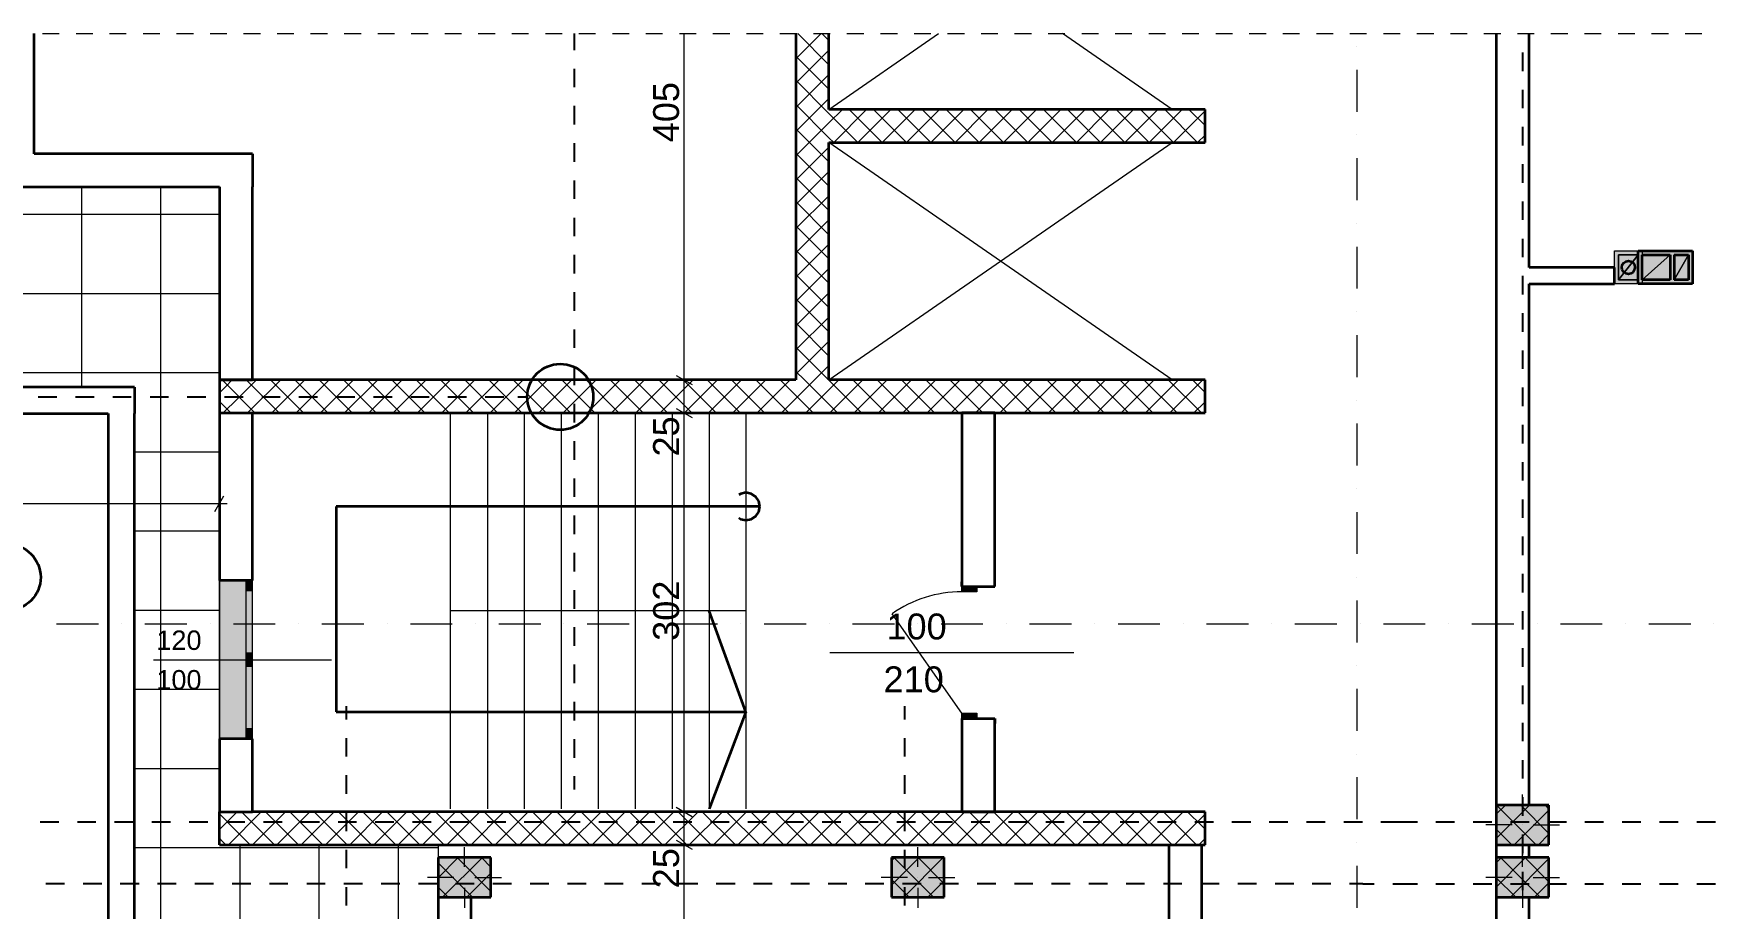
# Model space of a CAD drawing. Header units: centimetres. Extents: x -1830 to 3160, y -46 to 3310.
# Drawn here: x 17 to 1292, y 2646 to 3310 of the extents above; entities that cross this region are included whole.
import ezdxf

# ---------------------------------------------------------------- set-up
doc = ezdxf.new("R2010")
doc.units = ezdxf.units.CM
for name, color, linetype, true_color in [('PDF_0_Pen_No__1#1', 7, 'Continuous', 0xa80f02), ('PDF_A-COLS_Pen_No__97#1', 7, 'Continuous', 0x6a6a6a), ('PDF_Geometry', 7, 'Continuous', 0x6a6a6a), ('PDF_Marker - Section', 7, 'Continuous', 0x80c2ff), ('PDF_Structural - Shear', 7, 'Continuous', 0xdf0000)]:
    doc.layers.add(name, color=color, linetype=linetype, true_color=true_color)
for name, color, linetype in [('PDF_2D Drafting - General', 5, 'Continuous'), ('PDF_Dimensioning - General', 7, 'Continuous'), ('PDF_Structural - Bearing', 7, 'Continuous')]:
    doc.layers.add(name, color=color, linetype=linetype)
doc.styles.add('PDF Arial', font='')
doc.styles.get('PDF Arial').set_extended_font_data('Arial')

msp = doc.modelspace()

# ---------------------------------------------------------------- linework, layer by layer
at = {"layer": 'PDF_0_Pen_No__1#1', "lineweight": 35}
for points in [[(1233.3, 3119.9), (1233.3, 3144.9)], [(1233.3, 3144.9), (1274.4, 3144.9)], [(1236.3, 3122.9), (1236.3, 3141.9)], [(1236.3, 3141.9), (1257.4, 3141.9)], [(1257.4, 3141.9), (1257.4, 3122.9)], [(1260.4, 3141.9), (1260.4, 3122.9)], [(1260.4, 3141.9), (1271.4, 3141.9)], [(1271.4, 3141.9), (1271.4, 3122.9)], [(1274.4, 3144.9), (1274.4, 3119.9)], [(1274.4, 3119.9), (1233.3, 3119.9)], [(1257.4, 3122.9), (1236.3, 3122.9)], [(1271.4, 3122.9), (1260.4, 3122.9)]]:
    msp.add_lwpolyline(points, dxfattribs=at)
at = {"layer": 'PDF_2D Drafting - General', "lineweight": 35}
for points in [[(552.7, 2960.8), (551.3, 2959.9)], [(556.7, 2961.6), (552.7, 2960.8)], [(560.7, 2960.8), (556.7, 2961.6)], [(564.1, 2958.5), (560.7, 2960.8)], [(566.4, 2955.1), (564.1, 2958.5)], [(564.1, 2943.7), (566.4, 2947.1)], [(567.2, 2951.1), (566.4, 2955.1)], [(566.4, 2947.1), (567.2, 2951.1)], [(551.3, 2942.4), (552.7, 2941.4)], [(552.7, 2941.4), (556.7, 2940.6)], [(556.7, 2940.6), (560.7, 2941.4)], [(560.7, 2941.4), (564.1, 2943.7)]]:
    msp.add_lwpolyline(points, dxfattribs=at)
at = {"layer": 'PDF_2D Drafting - General', "color": 14, "lineweight": 35, "true_color": 0xa80f02}
msp.add_circle((1225.8, 3132.4), 5, dxfattribs=at)
at = {"layer": 'PDF_A-COLS_Pen_No__97#1', "lineweight": 18}
for points in [[(1215.3, 3119.9), (1215.3, 3144.9)], [(1215.3, 3144.9), (1236.3, 3144.9)], [(1233.3, 3141.9), (1218.3, 3141.9)], [(1218.3, 3141.9), (1218.3, 3122.9)], [(1218.3, 3122.9), (1218.3, 3141.9)], [(1218.3, 3141.9), (1233.3, 3141.9)], [(1218.3, 3122.9), (1233.3, 3141.9)], [(1233.3, 3141.9), (1218.3, 3122.9)], [(1218.3, 3122.9), (1218.3, 3141.9)], [(1218.3, 3141.9), (1233.3, 3141.9)], [(1233.3, 3144.9), (1233.3, 3119.9)], [(1274.4, 3144.9), (1233.3, 3144.9)], [(1233.3, 3122.9), (1233.3, 3141.9)], [(1233.3, 3141.9), (1233.3, 3122.9)], [(1233.3, 3141.9), (1233.3, 3122.9)], [(1236.3, 3144.9), (1236.3, 3119.9)], [(1236.3, 3141.9), (1257.4, 3141.9)], [(1236.3, 3122.9), (1236.3, 3141.9)], [(1236.3, 3122.9), (1257.4, 3141.9)], [(1236.3, 3122.9), (1257.4, 3141.9)], [(1236.3, 3141.9), (1236.3, 3122.9)], [(1257.4, 3141.9), (1236.3, 3141.9)], [(1257.4, 3141.9), (1257.4, 3122.9)], [(1257.4, 3141.9), (1257.4, 3122.9)], [(1260.4, 3122.9), (1260.4, 3141.9)], [(1260.4, 3141.9), (1271.4, 3141.9)], [(1271.4, 3141.9), (1260.4, 3122.9)], [(1260.4, 3122.9), (1271.4, 3141.9)], [(1260.4, 3141.9), (1260.4, 3122.9)], [(1271.4, 3141.9), (1260.4, 3141.9)], [(1271.4, 3141.9), (1271.4, 3122.9)], [(1271.4, 3122.9), (1271.4, 3141.9)], [(1274.4, 3119.9), (1274.4, 3144.9)], [(1236.3, 3119.9), (1215.3, 3119.9)], [(1218.3, 3122.9), (1233.3, 3122.9)], [(1233.3, 3122.9), (1218.3, 3122.9)], [(1233.3, 3122.9), (1218.3, 3122.9)], [(1233.3, 3119.9), (1274.4, 3119.9)], [(1257.4, 3122.9), (1236.3, 3122.9)], [(1257.4, 3122.9), (1236.3, 3122.9)], [(1271.4, 3122.9), (1260.4, 3122.9)], [(1260.4, 3122.9), (1271.4, 3122.9)]]:
    msp.add_lwpolyline(points, dxfattribs=at)
at = {"layer": 'PDF_A-COLS_Pen_No__97#1', "transparency": 33554559}
for points in [[(1236.3, 3144.9), (1236.3, 3119.9), (1215.3, 3144.9), (1215.3, 3119.9)], [(1233.3, 3141.9), (1218.3, 3141.9), (1233.3, 3122.9), (1218.3, 3122.9)], [(1274.4, 3144.9), (1274.4, 3119.9), (1233.3, 3144.9), (1233.3, 3119.9)], [(1257.4, 3141.9), (1236.3, 3141.9), (1257.4, 3122.9), (1236.3, 3122.9)], [(1257.4, 3141.9), (1257.4, 3122.9), (1236.3, 3122.9)], [(1260.4, 3141.9), (1260.4, 3122.9), (1271.4, 3141.9), (1271.4, 3122.9)], [(1260.4, 3122.9), (1271.4, 3141.9), (1271.4, 3122.9)]]:
    msp.add_solid(points, dxfattribs=at)
at = {"layer": 'PDF_A-COLS_Pen_No__97#1', "color": 7, "true_color": 0xffffff, "transparency": 33554559}
for points in [[(1233.3, 3141.9), (1233.3, 3122.9), (1218.3, 3141.9), (1218.3, 3122.9)], [(1233.3, 3141.9), (1218.3, 3122.9), (1218.3, 3141.9)], [(1257.4, 3141.9), (1236.3, 3122.9), (1236.3, 3141.9)], [(1271.4, 3141.9), (1260.4, 3122.9), (1260.4, 3141.9)]]:
    msp.add_solid(points, dxfattribs=at)
at = {"layer": 'PDF_A-COLS_Pen_No__97#1', "color": 5, "transparency": 33554559}
msp.add_solid([(1218.3, 3122.9), (1233.3, 3141.9), (1233.3, 3122.9)], dxfattribs=at)
at = {"layer": 'PDF_Dimensioning - General', "lineweight": 13}
for points in [[(509.8, 3047.1), (509.8, 3309.7)], [(503.8, 3050.5), (515.9, 3043.6)], [(518.9, 3047.1), (500.8, 3047.1)], [(509.8, 3022), (509.8, 3047.1)], [(503.8, 3025.5), (515.9, 3018.6)], [(518.9, 3022), (500.8, 3022)], [(509.8, 2719.6), (509.8, 3022)], [(153.9, 2947.3), (160.9, 2959.3)], [(157.4, 2944.3), (157.4, 2962.3)], [(-1118.2, 2953.3), (157.4, 2953.3)], [(157.4, 2953.3), (163.3, 2953.3)], [(518.9, 2719.6), (500.8, 2719.6)], [(503.8, 2723.1), (515.9, 2716.1)], [(509.8, 2694.6), (509.8, 2719.6)], [(518.9, 2694.6), (500.8, 2694.6)], [(503.8, 2698.1), (515.9, 2691.1)], [(509.8, 2257), (509.8, 2694.6)]]:
    msp.add_lwpolyline(points, dxfattribs=at)
at = {"layer": 'PDF_Geometry', "lineweight": 18}
for points in [[(23.3, 3309.7), (36, 3309.7)], [(23.3, 3309.7), (36, 3309.7)], [(48.7, 3309.7), (61.4, 3309.7)], [(48.7, 3309.7), (61.4, 3309.7)], [(74.1, 3309.7), (86.8, 3309.7)], [(74.1, 3309.7), (86.8, 3309.7)], [(99.5, 3309.7), (112.2, 3309.7)], [(99.5, 3309.7), (112.2, 3309.7)], [(124.9, 3309.7), (137.7, 3309.7)], [(124.9, 3309.7), (137.7, 3309.7)], [(150.4, 3309.7), (163.1, 3309.7)], [(150.4, 3309.7), (163.1, 3309.7)], [(175.8, 3309.7), (188.5, 3309.7)], [(175.8, 3309.7), (188.5, 3309.7)], [(201.2, 3309.7), (213.9, 3309.7)], [(201.2, 3309.7), (213.9, 3309.7)], [(226.6, 3309.7), (239.3, 3309.7)], [(226.6, 3309.7), (239.3, 3309.7)], [(252, 3309.7), (264.8, 3309.7)], [(252, 3309.7), (264.8, 3309.7)], [(277.5, 3309.7), (290.2, 3309.7)], [(277.5, 3309.7), (290.2, 3309.7)], [(302.9, 3309.7), (315.6, 3309.7)], [(302.9, 3309.7), (315.6, 3309.7)], [(328.3, 3309.7), (341, 3309.7)], [(328.3, 3309.7), (341, 3309.7)], [(353.7, 3309.7), (366.4, 3309.7)], [(353.7, 3309.7), (366.4, 3309.7)], [(379.1, 3309.7), (391.8, 3309.7)], [(379.1, 3309.7), (391.8, 3309.7)], [(404.6, 3309.7), (417.3, 3309.7)], [(404.6, 3309.7), (417.3, 3309.7)], [(430, 3309.7), (442.7, 3309.7)], [(430, 3309.7), (442.7, 3309.7)], [(455.4, 3309.7), (468.1, 3309.7)], [(455.4, 3309.7), (468.1, 3309.7)], [(480.8, 3309.7), (493.5, 3309.7)], [(480.8, 3309.7), (493.5, 3309.7)], [(506.2, 3309.7), (518.9, 3309.7)], [(506.2, 3309.7), (518.9, 3309.7)], [(531.6, 3309.7), (544.4, 3309.7)], [(531.6, 3309.7), (544.4, 3309.7)], [(557.1, 3309.7), (569.8, 3309.7)], [(557.1, 3309.7), (569.8, 3309.7)], [(582.5, 3309.7), (595.2, 3309.7)], [(582.5, 3309.7), (595.2, 3309.7)], [(607.9, 3309.7), (620.6, 3309.7)], [(607.9, 3309.7), (620.6, 3309.7)], [(633.3, 3309.7), (646, 3309.7)], [(633.3, 3309.7), (646, 3309.7)], [(658.7, 3309.7), (671.5, 3309.7)], [(658.7, 3309.7), (671.5, 3309.7)], [(684.2, 3309.7), (696.9, 3309.7)], [(684.2, 3309.7), (696.9, 3309.7)], [(709.6, 3309.7), (722.3, 3309.7)], [(709.6, 3309.7), (722.3, 3309.7)], [(735, 3309.7), (747.7, 3309.7)], [(735, 3309.7), (747.7, 3309.7)], [(760.4, 3309.7), (773.1, 3309.7)], [(760.4, 3309.7), (773.1, 3309.7)], [(785.8, 3309.7), (798.5, 3309.7)], [(785.8, 3309.7), (798.5, 3309.7)], [(811.3, 3309.7), (824, 3309.7)], [(811.3, 3309.7), (824, 3309.7)], [(836.7, 3309.7), (849.4, 3309.7)], [(836.7, 3309.7), (849.4, 3309.7)], [(862.1, 3309.7), (874.8, 3309.7)], [(862.1, 3309.7), (874.8, 3309.7)], [(887.5, 3309.7), (900.2, 3309.7)], [(887.5, 3309.7), (900.2, 3309.7)], [(912.9, 3309.7), (925.6, 3309.7)], [(912.9, 3309.7), (925.6, 3309.7)], [(938.3, 3309.7), (951.1, 3309.7)], [(938.3, 3309.7), (951.1, 3309.7)], [(963.8, 3309.7), (976.5, 3309.7)], [(963.8, 3309.7), (976.5, 3309.7)], [(989.2, 3309.7), (1001.9, 3309.7)], [(989.2, 3309.7), (1001.9, 3309.7)], [(1014.6, 3309.7), (1027.3, 3309.7)], [(1014.6, 3309.7), (1027.3, 3309.7)], [(1040, 3309.7), (1052.7, 3309.7)], [(1040, 3309.7), (1052.7, 3309.7)], [(1065.4, 3309.7), (1078.2, 3309.7)], [(1065.4, 3309.7), (1078.2, 3309.7)], [(1090.9, 3309.7), (1103.6, 3309.7)], [(1090.9, 3309.7), (1103.6, 3309.7)], [(1116.3, 3309.7), (1129, 3309.7)], [(1116.3, 3309.7), (1129, 3309.7)], [(1141.7, 3309.7), (1154.4, 3309.7)], [(1141.7, 3309.7), (1154.4, 3309.7)], [(1167.1, 3309.7), (1179.8, 3309.7)], [(1167.1, 3309.7), (1179.8, 3309.7)], [(1192.5, 3309.7), (1205.2, 3309.7)], [(1192.5, 3309.7), (1205.2, 3309.7)], [(1218, 3309.7), (1230.7, 3309.7)], [(1218, 3309.7), (1230.7, 3309.7)], [(1243.4, 3309.7), (1256.1, 3309.7)], [(1243.4, 3309.7), (1256.1, 3309.7)], [(1268.8, 3309.7), (1281.5, 3309.7)], [(1268.8, 3309.7), (1281.5, 3309.7)]]:
    msp.add_lwpolyline(points, dxfattribs=at)
at = {"layer": 'PDF_Geometry', "color": 7, "lineweight": 13}
for points in [[(619.6, 3252.2), (702.6, 3309.7)], [(879.8, 3252.2), (796.7, 3309.7)], [(879.8, 3047.1), (619.6, 3227.2)], [(619.6, 3047.1), (879.8, 3227.2)], [(-1118.2, 3193.5), (157.4, 3193.5)], [(-1118.2, 3193.5), (157.4, 3193.5)], [(157.4, 3193.5), (157.4, 3047.1)], [(157.4, 3193.5), (157.4, 2694.6)], [(-1288.3, 3041.7), (93, 3041.7)], [(93, 3041.7), (93, 231.3)], [(157.4, 3047.1), (157.4, 2694.6)], [(332.5, 3022), (332.5, 2721.8)], [(360.6, 3022), (360.6, 2721.8)], [(388.6, 3022), (388.6, 2721.8)], [(416.6, 3022), (416.6, 2721.8)], [(444.6, 3022), (444.6, 2721.8)], [(472.6, 3022), (472.6, 2721.8)], [(500.7, 3022), (500.7, 2721.8)], [(528.7, 3022), (528.7, 2721.8)], [(556.7, 3022), (556.7, 2721.8)], [(556.7, 2871.9), (332.5, 2871.9)], [(157.4, 2694.6), (323.2, 2694.6)], [(157.4, 2694.6), (323.2, 2694.6)], [(323.2, 2694.6), (323.2, 568.5)], [(323.2, 2694.6), (323.2, 568.5)]]:
    msp.add_lwpolyline(points, dxfattribs=at)
at = {"layer": 'PDF_Geometry', "color": 253, "lineweight": 13, "true_color": 0x999999}
for points in [[(53, 3041.7), (53, 3193.5)], [(113, 231.3), (113, 3193.5)], [(-1288.3, 3172.8), (157.4, 3172.8)], [(-1288.3, 3112.7), (157.4, 3112.7)], [(-1288.3, 3052.7), (157.4, 3052.7)], [(93, 2992.6), (157.4, 2992.6)], [(93, 2932.6), (157.4, 2932.6)], [(93, 2872.5), (157.4, 2872.5)], [(93, 2812.5), (157.4, 2812.5)], [(93, 2752.4), (157.4, 2752.4)], [(93, 2692.4), (323.2, 2692.4)], [(173.1, 231.3), (173.1, 2694.6)], [(233.1, 231.3), (233.1, 2694.6)], [(293.2, 231.3), (293.2, 2694.6)]]:
    msp.add_lwpolyline(points, dxfattribs=at)
at = {"layer": 'PDF_Geometry', "color": 5, "lineweight": 35}
for points in [[(567.2, 2951.1), (245.9, 2951.1)], [(245.9, 2951.1), (245.9, 2795.3)], [(556.7, 2795.3), (528.7, 2871.9)], [(245.9, 2795.3), (556.7, 2795.3)], [(556.7, 2795.3), (528.7, 2721.8)]]:
    msp.add_lwpolyline(points, dxfattribs=at)
at = {"layer": 'PDF_Marker - Section', "lineweight": 18}
for points in [[(1020, 3299.9), (1020, 3299.9)], [(1020, 3282.3), (1020, 3250.5)], [(1020, 3232.9), (1020, 3232.9)], [(1020, 3215.2), (1020, 3183.4)], [(1020, 3165.8), (1020, 3165.8)], [(1020, 3148.1), (1020, 3116.4)], [(1020, 3098.7), (1020, 3098.7)], [(1020, 3081), (1020, 3049.3)], [(1020, 3031.6), (1020, 3031.6)], [(1020, 3014), (1020, 2982.2)], [(1020, 2964.5), (1020, 2964.5)], [(1020, 2946.9), (1020, 2915.1)], [(1020, 2897.5), (1020, 2897.5)], [(1020, 2879.8), (1020, 2848)], [(33.9, 2862), (65.7, 2862)], [(83.3, 2862), (83.3, 2862)], [(101, 2862), (132.7, 2862)], [(150.4, 2862), (150.4, 2862)], [(168.1, 2862), (199.8, 2862)], [(217.5, 2862), (217.5, 2862)], [(235.1, 2862), (266.9, 2862)], [(284.6, 2862), (284.6, 2862)], [(302.2, 2862), (334, 2862)], [(351.6, 2862), (351.6, 2862)], [(369.3, 2862), (401.1, 2862)], [(418.7, 2862), (418.7, 2862)], [(436.4, 2862), (468.1, 2862)], [(485.8, 2862), (485.8, 2862)], [(503.4, 2862), (535.2, 2862)], [(552.9, 2862), (552.9, 2862)], [(570.5, 2862), (602.3, 2862)], [(619.9, 2862), (619.9, 2862)], [(637.6, 2862), (669.4, 2862)], [(687, 2862), (687, 2862)], [(704.7, 2862), (736.4, 2862)], [(754.1, 2862), (754.1, 2862)], [(771.7, 2862), (803.5, 2862)], [(821.2, 2862), (821.2, 2862)], [(838.8, 2862), (870.6, 2862)], [(888.3, 2862), (888.3, 2862)], [(905.9, 2862), (937.7, 2862)], [(955.3, 2862), (955.3, 2862)], [(973, 2862), (1004.8, 2862)], [(1022.4, 2862), (1022.4, 2862)], [(1040.1, 2862), (1071.8, 2862)], [(1089.5, 2862), (1089.5, 2862)], [(1107.1, 2862), (1138.9, 2862)], [(1156.6, 2862), (1156.6, 2862)], [(1174.2, 2862), (1206, 2862)], [(1223.6, 2862), (1223.6, 2862)], [(1241.3, 2862), (1273.1, 2862)], [(1290.7, 2862), (1290.7, 2862)], [(1020, 2830.4), (1020, 2830.4)], [(1020, 2812.7), (1020, 2781)], [(1020, 2763.3), (1020, 2763.3)], [(1020, 2745.7), (1020, 2713.9)], [(1020, 2696.2), (1020, 2696.2)], [(1020, 2678.6), (1020, 2646.8)]]:
    msp.add_lwpolyline(points, dxfattribs=at)
at = {"layer": 'PDF_Structural - Bearing', "lineweight": 35}
for points in [[(16.9, 3218.5), (16.9, 3309.7)], [(594.6, 3309.7), (594.6, 3047.1)], [(619.6, 3252.2), (619.6, 3309.7)], [(1125.6, 3309.7), (1125.6, 2724.6)], [(1150.6, 3132.4), (1150.6, 3309.7)], [(904.8, 3252.2), (619.6, 3252.2)], [(904.8, 3227.2), (904.8, 3252.2)], [(619.6, 3227.2), (904.8, 3227.2)], [(619.6, 3047.1), (619.6, 3227.2)], [(182.4, 3218.5), (16.9, 3218.5)], [(182.4, 3218.5), (182.4, 3193.5)], [(-206.2, 3193.5), (157.4, 3193.5)], [(157.4, 3193.5), (157.4, 3047.1)], [(182.4, 3047.1), (182.4, 3193.5)], [(1215.3, 3132.4), (1150.6, 3132.4)], [(1215.3, 3119.9), (1215.3, 3132.4)], [(1150.6, 2724.6), (1150.6, 3119.9)], [(1150.6, 3119.9), (1215.3, 3119.9)], [(93, 3041.7), (-1288.3, 3041.7)], [(93, 3041.7), (93, 3021.7)], [(594.6, 3047.1), (157.4, 3047.1)], [(157.4, 3047.1), (157.4, 3022)], [(157.4, 3047.1), (182.4, 3047.1)], [(904.8, 3047.1), (619.6, 3047.1)], [(904.8, 3022), (904.8, 3047.1)], [(-1288.3, 3021.7), (73, 3021.7)], [(73, 3021.7), (73, 211.3)], [(93, 231.3), (93, 3021.7)], [(157.4, 3022), (182.4, 3022)], [(157.4, 3022), (182.4, 3022)], [(157.4, 3022), (157.4, 2894.9)], [(182.4, 3022), (904.8, 3022)], [(182.4, 2894.9), (182.4, 3022)], [(720.3, 3022), (720.3, 2890.3)], [(745.3, 3022), (720.3, 3022)], [(745.3, 2890.3), (745.3, 3022)], [(177.4, 2894.9), (157.4, 2894.9)], [(177.4, 2894.9), (157.4, 2894.9)], [(182.4, 2894.9), (177.4, 2894.9)], [(182.4, 2894.9), (177.4, 2894.9)], [(182.4, 2894.9), (177.4, 2894.9)], [(720.3, 2890.3), (720.3, 2894)], [(720.3, 2890.3), (720.3, 2894)], [(720.3, 2890.3), (720.3, 2894)], [(720.3, 2890.3), (731.8, 2890.3)], [(720.3, 2890.3), (731.8, 2890.3)], [(720.3, 2890.3), (731.8, 2890.3)], [(731.8, 2890.3), (745.3, 2890.3)], [(731.8, 2890.3), (745.3, 2890.3)], [(731.8, 2890.3), (745.3, 2890.3)], [(745.3, 2890.3), (745.3, 2894)], [(745.3, 2890.3), (745.3, 2894)], [(745.3, 2890.3), (745.3, 2894)], [(720.3, 2790.3), (720.3, 2786.6)], [(720.3, 2790.3), (731.8, 2790.3)], [(720.3, 2790.3), (720.3, 2719.6)], [(720.3, 2790.3), (731.8, 2790.3)], [(720.3, 2790.3), (731.8, 2790.3)], [(720.3, 2790.3), (720.3, 2786.6)], [(720.3, 2790.3), (720.3, 2786.6)], [(731.8, 2790.3), (745.3, 2790.3)], [(731.8, 2790.3), (745.3, 2790.3)], [(731.8, 2790.3), (745.3, 2790.3)], [(745.3, 2790.3), (745.3, 2786.6)], [(745.3, 2719.6), (745.3, 2790.3)], [(745.3, 2790.3), (745.3, 2786.6)], [(745.3, 2790.3), (745.3, 2786.6)], [(177.4, 2774.9), (157.4, 2774.9)], [(157.4, 2774.9), (157.4, 2719.6)], [(177.4, 2774.9), (157.4, 2774.9)], [(182.4, 2774.9), (177.4, 2774.9)], [(182.4, 2774.9), (177.4, 2774.9)], [(182.4, 2774.9), (177.4, 2774.9)], [(182.4, 2719.6), (182.4, 2774.9)], [(157.4, 2719.6), (182.4, 2719.6)], [(157.4, 2719.6), (182.4, 2719.6)], [(157.4, 2694.6), (157.4, 2719.6)], [(877.4, 2719.6), (182.4, 2719.6)], [(720.3, 2719.6), (745.3, 2719.6)], [(902.4, 2719.6), (877.4, 2719.6)], [(902.4, 2719.6), (877.4, 2719.6)], [(902.4, 2719.6), (877.4, 2719.6)], [(904.8, 2719.6), (902.4, 2719.6)], [(904.8, 2694.6), (904.8, 2719.6)], [(1165.6, 2724.6), (1125.6, 2724.6)], [(1125.6, 2724.6), (1125.6, 2694.6)], [(1165.6, 2694.6), (1165.6, 2724.6)], [(157.4, 2694.6), (877.4, 2694.6)], [(877.4, 2694.6), (902.4, 2694.6)], [(877.4, 2694.6), (902.4, 2694.6)], [(877.4, 2694.6), (877.4, 2260)], [(902.4, 2694.6), (904.8, 2694.6)], [(902.4, 2260), (902.4, 2694.6)], [(1125.6, 2694.6), (1125.6, 2684.8)], [(1125.6, 2694.6), (1165.6, 2694.6)], [(1150.6, 2684.8), (1150.6, 2694.6)], [(363.2, 2684.8), (323.2, 2684.8)], [(323.2, 2684.8), (323.2, 2654.8)], [(363.2, 2654.8), (363.2, 2684.8)], [(707.1, 2684.8), (667.1, 2684.8)], [(667.1, 2684.8), (667.1, 2654.8)], [(707.1, 2654.8), (707.1, 2684.8)], [(1165.6, 2684.8), (1125.6, 2684.8)], [(1125.6, 2684.8), (1125.6, 2654.8)], [(1165.6, 2654.8), (1165.6, 2684.8)], [(323.2, 2654.8), (323.2, 2516.6)], [(323.2, 2654.8), (363.2, 2654.8)], [(348.2, 2516.6), (348.2, 2654.8)], [(667.1, 2654.8), (707.1, 2654.8)], [(1125.6, 2654.8), (1125.6, 2570.4)], [(1125.6, 2654.8), (1165.6, 2654.8)], [(1150.6, 2570.4), (1150.6, 2654.8)]]:
    msp.add_lwpolyline(points, dxfattribs=at)
at = {"layer": 'PDF_Structural - Bearing', "lineweight": 13}
for points in [[(594.6, 3290.6), (613.7, 3309.7)], [(594.6, 3309), (595.3, 3309.7)], [(619.6, 3286), (595.9, 3309.7)], [(619.6, 3304.4), (614.3, 3309.7)], [(594.6, 3272.2), (619.6, 3297.2)], [(619.6, 3267.6), (594.6, 3292.7)], [(594.6, 3253.8), (619.6, 3278.8)], [(619.6, 3249.2), (594.6, 3274.3)], [(594.6, 3235.4), (619.6, 3260.4)], [(619.6, 3230.8), (594.6, 3255.9)], [(619.6, 3242), (629.8, 3252.2)], [(623.2, 3227.2), (648.2, 3252.2)], [(660, 3227.2), (635, 3252.2)], [(641.6, 3227.2), (666.6, 3252.2)], [(678.4, 3227.2), (653.4, 3252.2)], [(660, 3227.2), (685, 3252.2)], [(696.8, 3227.2), (671.8, 3252.2)], [(678.4, 3227.2), (703.4, 3252.2)], [(715.2, 3227.2), (690.2, 3252.2)], [(696.8, 3227.2), (721.8, 3252.2)], [(733.6, 3227.2), (708.6, 3252.2)], [(715.2, 3227.2), (740.2, 3252.2)], [(752, 3227.2), (727, 3252.2)], [(733.6, 3227.2), (758.6, 3252.2)], [(770.4, 3227.2), (745.4, 3252.2)], [(752, 3227.2), (777, 3252.2)], [(788.8, 3227.2), (763.8, 3252.2)], [(770.4, 3227.2), (795.4, 3252.2)], [(807.2, 3227.2), (782.2, 3252.2)], [(788.8, 3227.2), (813.8, 3252.2)], [(825.6, 3227.2), (800.6, 3252.2)], [(807.2, 3227.2), (832.2, 3252.2)], [(844, 3227.2), (819, 3252.2)], [(825.6, 3227.2), (850.6, 3252.2)], [(862.4, 3227.2), (837.4, 3252.2)], [(844, 3227.2), (869, 3252.2)], [(880.8, 3227.2), (855.8, 3252.2)], [(862.4, 3227.2), (887.4, 3252.2)], [(899.2, 3227.2), (874.2, 3252.2)], [(904.8, 3240), (892.6, 3252.2)], [(594.6, 3217), (619.6, 3242)], [(641.6, 3227.2), (619.6, 3249.2)], [(880.8, 3227.2), (904.8, 3251.2)], [(619.6, 3212.4), (594.6, 3237.5)], [(623.2, 3227.2), (619.6, 3230.8)], [(899.2, 3227.2), (904.8, 3232.8)], [(594.6, 3198.6), (619.6, 3223.6)], [(619.6, 3194), (594.6, 3219.1)], [(594.6, 3180.2), (619.6, 3205.2)], [(619.6, 3175.6), (594.6, 3200.7)], [(594.6, 3161.8), (619.6, 3186.8)], [(619.6, 3157.2), (594.6, 3182.3)], [(594.6, 3143.4), (619.6, 3168.4)], [(619.6, 3138.8), (594.6, 3163.9)], [(594.6, 3125), (619.6, 3150)], [(619.6, 3120.4), (594.6, 3145.5)], [(594.6, 3106.6), (619.6, 3131.6)], [(619.6, 3102), (594.6, 3127.1)], [(594.6, 3088.2), (619.6, 3113.2)], [(619.6, 3083.6), (594.6, 3108.7)], [(594.6, 3069.8), (619.6, 3094.8)], [(619.6, 3065.2), (594.6, 3090.3)], [(594.6, 3051.4), (619.6, 3076.4)], [(619.4, 3047.1), (594.6, 3071.9)], [(601, 3047.1), (594.6, 3053.5)], [(608.6, 3047.1), (619.6, 3058)], [(157.4, 3037.4), (162.2, 3042.2)], [(184.4, 3022), (159.4, 3047.1)], [(162.2, 3042.2), (167.1, 3047.1)], [(171.4, 3033), (185.5, 3047.1)], [(202.8, 3022), (177.8, 3047.1)], [(180.6, 3023.8), (203.9, 3047.1)], [(221.2, 3022), (196.2, 3047.1)], [(197.2, 3022), (222.3, 3047.1)], [(239.6, 3022), (214.6, 3047.1)], [(215.6, 3022), (240.7, 3047.1)], [(258, 3022), (233, 3047.1)], [(234, 3022), (259.1, 3047.1)], [(276.4, 3022), (251.4, 3047.1)], [(252.4, 3022), (277.5, 3047.1)], [(294.8, 3022), (269.8, 3047.1)], [(270.8, 3022), (295.9, 3047.1)], [(313.2, 3022), (288.2, 3047.1)], [(289.2, 3022), (314.3, 3047.1)], [(331.6, 3022), (306.6, 3047.1)], [(307.6, 3022), (332.7, 3047.1)], [(350, 3022), (325, 3047.1)], [(326, 3022), (351.1, 3047.1)], [(368.4, 3022), (343.4, 3047.1)], [(344.4, 3022), (369.5, 3047.1)], [(386.8, 3022), (361.8, 3047.1)], [(362.8, 3022), (387.8, 3047.1)], [(405.2, 3022), (380.2, 3047.1)], [(381.2, 3022), (406.2, 3047.1)], [(423.6, 3022), (398.6, 3047.1)], [(399.6, 3022), (424.6, 3047.1)], [(442, 3022), (417, 3047.1)], [(418, 3022), (443, 3047.1)], [(460.4, 3022), (435.4, 3047.1)], [(436.4, 3022), (461.4, 3047.1)], [(478.8, 3022), (453.8, 3047.1)], [(454.8, 3022), (479.8, 3047.1)], [(497.2, 3022), (472.2, 3047.1)], [(473.2, 3022), (498.2, 3047.1)], [(515.6, 3022), (490.6, 3047.1)], [(491.6, 3022), (516.6, 3047.1)], [(534, 3022), (509, 3047.1)], [(510, 3022), (535, 3047.1)], [(552.4, 3022), (527.4, 3047.1)], [(528.4, 3022), (553.4, 3047.1)], [(570.8, 3022), (545.8, 3047.1)], [(546.8, 3022), (571.8, 3047.1)], [(589.2, 3022), (564.2, 3047.1)], [(565.2, 3022), (590.2, 3047.1)], [(607.6, 3022), (582.6, 3047.1)], [(583.6, 3022), (608.6, 3047.1)], [(626, 3022), (601, 3047.1)], [(602, 3022), (627, 3047.1)], [(644.4, 3022), (619.4, 3047.1)], [(620.4, 3022), (645.4, 3047.1)], [(662.8, 3022), (637.8, 3047.1)], [(638.8, 3022), (663.8, 3047.1)], [(681.2, 3022), (656.2, 3047.1)], [(657.2, 3022), (682.2, 3047.1)], [(699.6, 3022), (674.6, 3047.1)], [(675.6, 3022), (700.6, 3047.1)], [(718, 3022), (693, 3047.1)], [(694, 3022), (719, 3047.1)], [(736.4, 3022), (711.3, 3047.1)], [(712.4, 3022), (737.4, 3047.1)], [(754.8, 3022), (729.7, 3047.1)], [(730.8, 3022), (755.8, 3047.1)], [(773.2, 3022), (748.1, 3047.1)], [(749.2, 3022), (774.2, 3047.1)], [(791.6, 3022), (766.5, 3047.1)], [(767.6, 3022), (792.6, 3047.1)], [(810, 3022), (784.9, 3047.1)], [(786, 3022), (811, 3047.1)], [(828.4, 3022), (803.3, 3047.1)], [(804.4, 3022), (829.4, 3047.1)], [(846.8, 3022), (821.7, 3047.1)], [(822.8, 3022), (847.8, 3047.1)], [(865.2, 3022), (840.1, 3047.1)], [(841.2, 3022), (866.2, 3047.1)], [(883.6, 3022), (858.5, 3047.1)], [(859.6, 3022), (884.6, 3047.1)], [(902, 3022), (876.9, 3047.1)], [(878, 3022), (903, 3047.1)], [(904.8, 3037.6), (895.3, 3047.1)], [(166, 3022), (157.4, 3030.7)], [(160.4, 3022), (171.4, 3033)], [(178.8, 3022), (180.6, 3023.8)], [(896.4, 3022), (904.8, 3030.4)], [(107.4, 2834.9), (242.5, 2834.9)], [(620.2, 2840.3), (805.3, 2840.3)], [(157.4, 2706.2), (170.8, 2719.6)], [(169.1, 2706.2), (157.4, 2717.9)], [(164.2, 2694.6), (189.2, 2719.6)], [(178.2, 2715.4), (174.1, 2719.6)], [(182.6, 2694.6), (207.6, 2719.6)], [(217.5, 2694.6), (192.5, 2719.6)], [(201, 2694.6), (226, 2719.6)], [(235.9, 2694.6), (210.9, 2719.6)], [(219.4, 2694.6), (244.4, 2719.6)], [(254.3, 2694.6), (229.3, 2719.6)], [(237.8, 2694.6), (262.8, 2719.6)], [(272.7, 2694.6), (247.7, 2719.6)], [(256.2, 2694.6), (281.2, 2719.6)], [(291.1, 2694.6), (266.1, 2719.6)], [(274.6, 2694.6), (299.6, 2719.6)], [(309.5, 2694.6), (284.5, 2719.6)], [(293, 2694.6), (318, 2719.6)], [(327.9, 2694.6), (302.9, 2719.6)], [(311.4, 2694.6), (336.4, 2719.6)], [(346.3, 2694.6), (321.3, 2719.6)], [(329.8, 2694.6), (354.8, 2719.6)], [(364.7, 2694.6), (339.7, 2719.6)], [(348.2, 2694.6), (373.2, 2719.6)], [(383.1, 2694.6), (358.1, 2719.6)], [(366.5, 2694.6), (391.6, 2719.6)], [(401.5, 2694.6), (376.5, 2719.6)], [(384.9, 2694.6), (410, 2719.6)], [(419.9, 2694.6), (394.9, 2719.6)], [(403.3, 2694.6), (428.4, 2719.6)], [(438.3, 2694.6), (413.3, 2719.6)], [(421.7, 2694.6), (446.8, 2719.6)], [(456.7, 2694.6), (431.7, 2719.6)], [(440.1, 2694.6), (465.2, 2719.6)], [(475.1, 2694.6), (450.1, 2719.6)], [(458.5, 2694.6), (483.6, 2719.6)], [(493.5, 2694.6), (468.5, 2719.6)], [(476.9, 2694.6), (502, 2719.6)], [(511.9, 2694.6), (486.8, 2719.6)], [(495.3, 2694.6), (520.4, 2719.6)], [(530.3, 2694.6), (505.2, 2719.6)], [(513.7, 2694.6), (538.8, 2719.6)], [(548.7, 2694.6), (523.6, 2719.6)], [(532.1, 2694.6), (557.2, 2719.6)], [(567.1, 2694.6), (542, 2719.6)], [(550.5, 2694.6), (575.6, 2719.6)], [(585.5, 2694.6), (560.4, 2719.6)], [(568.9, 2694.6), (594, 2719.6)], [(603.9, 2694.6), (578.8, 2719.6)], [(587.3, 2694.6), (612.3, 2719.6)], [(622.3, 2694.6), (597.2, 2719.6)], [(605.7, 2694.6), (630.7, 2719.6)], [(640.7, 2694.6), (615.6, 2719.6)], [(624.1, 2694.6), (649.1, 2719.6)], [(659.1, 2694.6), (634, 2719.6)], [(642.5, 2694.6), (667.5, 2719.6)], [(677.5, 2694.6), (652.4, 2719.6)], [(660.9, 2694.6), (685.9, 2719.6)], [(695.9, 2694.6), (670.8, 2719.6)], [(679.3, 2694.6), (704.3, 2719.6)], [(714.2, 2694.6), (689.2, 2719.6)], [(697.7, 2694.6), (722.7, 2719.6)], [(732.6, 2694.6), (707.6, 2719.6)], [(716.1, 2694.6), (741.1, 2719.6)], [(751.1, 2694.6), (726, 2719.6)], [(734.5, 2694.6), (759.5, 2719.6)], [(769.4, 2694.6), (744.4, 2719.6)], [(752.9, 2694.6), (777.9, 2719.6)], [(787.8, 2694.6), (762.8, 2719.6)], [(771.3, 2694.6), (796.3, 2719.6)], [(806.2, 2694.6), (781.2, 2719.6)], [(789.7, 2694.6), (814.7, 2719.6)], [(824.6, 2694.6), (799.6, 2719.6)], [(808.1, 2694.6), (833.1, 2719.6)], [(843, 2694.6), (818, 2719.6)], [(826.5, 2694.6), (851.5, 2719.6)], [(861.4, 2694.6), (836.4, 2719.6)], [(844.9, 2694.6), (869.9, 2719.6)], [(877.4, 2697), (854.8, 2719.6)], [(877.4, 2715.4), (873.2, 2719.6)], [(877.4, 2708.7), (888.3, 2719.6)], [(902.4, 2708.8), (891.6, 2719.6)], [(902.4, 2715.3), (904.8, 2717.7)], [(1125.6, 2699.3), (1150.9, 2724.6)], [(1125.6, 2717.7), (1132.5, 2724.6)], [(1155.8, 2694.6), (1125.8, 2724.6)], [(1139.3, 2694.6), (1165.6, 2720.9)], [(1165.6, 2703.2), (1144.2, 2724.6)], [(1165.6, 2721.6), (1162.6, 2724.6)], [(180.7, 2694.6), (169.1, 2706.2)], [(199.1, 2694.6), (178.2, 2715.4)], [(863.3, 2694.6), (877.4, 2708.7)], [(898.2, 2694.6), (877.4, 2715.4)], [(881.7, 2694.6), (902.4, 2715.3)], [(904.8, 2706.4), (902.4, 2708.8)], [(1137.4, 2694.6), (1125.6, 2706.4)], [(159.8, 2697), (157.4, 2699.5)], [(162.3, 2694.6), (159.8, 2697)], [(879.8, 2694.6), (877.4, 2697)], [(900.1, 2694.6), (902.4, 2696.9)], [(902.4, 2696.9), (904.8, 2699.3)], [(1157.7, 2694.6), (1165.6, 2702.5)], [(323.2, 2669.6), (338.4, 2684.8)], [(349.3, 2654.8), (323.2, 2680.9)], [(326.7, 2654.8), (356.8, 2684.8)], [(363.2, 2659.2), (337.7, 2684.8)], [(363.2, 2677.6), (356.1, 2684.8)], [(667.1, 2664), (687.9, 2684.8)], [(667.1, 2682.4), (669.5, 2684.8)], [(698.9, 2654.8), (668.9, 2684.8)], [(676.3, 2654.8), (706.3, 2684.8)], [(707.1, 2664.9), (687.3, 2684.8)], [(707.1, 2683.3), (705.7, 2684.8)], [(1125.6, 2662.5), (1147.9, 2684.8)], [(1125.6, 2680.9), (1129.5, 2684.8)], [(1158.8, 2654.8), (1128.8, 2684.8)], [(1136.3, 2654.8), (1165.6, 2684.1)], [(1165.6, 2666.4), (1147.2, 2684.8)], [(1165.6, 2684.8), (1165.6, 2684.8)], [(345.1, 2654.8), (363.2, 2672.9)], [(680.5, 2654.8), (667.1, 2668.1)], [(694.7, 2654.8), (707.1, 2667.2)], [(1140.4, 2654.8), (1125.6, 2669.6)], [(1154.7, 2654.8), (1165.6, 2665.7)], [(330.9, 2654.8), (323.2, 2662.5)]]:
    msp.add_lwpolyline(points, dxfattribs=at)
at = {"layer": 'PDF_Structural - Bearing', "color": 30, "lineweight": 18, "true_color": 0xff6600}
for points in [[(157.4, 2774.9), (157.4, 2894.9)], [(182.4, 2774.9), (182.4, 2894.9)], [(177.4, 2887.4), (177.4, 2839.9)], [(182.4, 2839.9), (182.4, 2887.4)], [(720.3, 2794.3), (667.5, 2869.7)], [(177.4, 2829.9), (177.4, 2782.4)], [(182.4, 2782.4), (182.4, 2829.9)]]:
    msp.add_lwpolyline(points, dxfattribs=at)
at = {"layer": 'PDF_Structural - Bearing', "color": 30, "lineweight": 20, "true_color": 0xff6600}
for points in [[(177.4, 2894.9), (177.4, 2887.4)], [(182.4, 2887.4), (182.4, 2894.9)], [(177.4, 2887.4), (182.4, 2887.4)], [(720.3, 2886.3), (720.3, 2890.3)], [(720.3, 2890.3), (731.8, 2890.3)], [(731.8, 2886.3), (720.3, 2886.3)], [(731.8, 2890.3), (731.8, 2886.3)], [(182.4, 2839.9), (177.4, 2839.9)], [(177.4, 2839.9), (177.4, 2834.9)], [(177.4, 2834.9), (177.4, 2829.9)], [(182.4, 2834.9), (182.4, 2839.9)], [(182.4, 2829.9), (182.4, 2834.9)], [(177.4, 2829.9), (182.4, 2829.9)], [(720.3, 2790.3), (720.3, 2794.3)], [(720.3, 2794.3), (731.8, 2794.3)], [(731.8, 2794.3), (731.8, 2790.3)], [(182.4, 2782.4), (177.4, 2782.4)], [(177.4, 2782.4), (177.4, 2774.9)], [(182.4, 2774.9), (182.4, 2782.4)], [(731.8, 2790.3), (720.3, 2790.3)]]:
    msp.add_lwpolyline(points, dxfattribs=at)
at = {"layer": 'PDF_Structural - Bearing', "color": 1, "lineweight": 0}
for points in [[(1145.6, 2717.6), (1145.6, 2732.6)], [(1137.6, 2709.6), (1117.6, 2709.6)], [(1145.6, 2709.6), (1145.6, 2709.6)], [(1153.6, 2709.6), (1173.6, 2709.6)], [(343.2, 2677.8), (343.2, 2692.8)], [(687.1, 2677.8), (687.1, 2692.8)], [(1145.6, 2701.6), (1145.6, 2686.6)], [(1145.6, 2677.8), (1145.6, 2692.8)], [(335.2, 2669.8), (315.2, 2669.8)], [(343.2, 2669.8), (343.2, 2669.8)], [(351.2, 2669.8), (371.2, 2669.8)], [(679.1, 2669.8), (659.1, 2669.8)], [(687.1, 2669.8), (687.1, 2669.8)], [(695.1, 2669.8), (715.1, 2669.8)], [(1137.6, 2669.8), (1117.6, 2669.8)], [(1145.6, 2669.8), (1145.6, 2669.8)], [(1153.6, 2669.8), (1173.6, 2669.8)], [(343.2, 2661.8), (343.2, 2646.8)], [(687.1, 2661.8), (687.1, 2646.8)], [(1145.6, 2661.8), (1145.6, 2646.8)]]:
    msp.add_lwpolyline(points, dxfattribs=at)
at = {"layer": 'PDF_Structural - Bearing', "color": 30, "lineweight": 18, "true_color": 0xff6600}
msp.add_arc((720.3, 2794.3), 92.1, 90.003, 125.0089, dxfattribs=at)
at = {"layer": 'PDF_Structural - Bearing', "color": 7, "true_color": 0xffffff, "transparency": 33554559}
for points in [[(182.4, 2894.9), (182.4, 2774.9), (157.4, 2894.9), (157.4, 2774.9)], [(177.4, 2894.9), (177.4, 2887.4), (182.4, 2894.9), (182.4, 2887.4)], [(182.4, 2839.9), (182.4, 2887.4), (177.4, 2839.9), (177.4, 2887.4)], [(731.8, 2890.3), (720.3, 2890.3), (731.8, 2886.3), (720.3, 2886.3)], [(182.4, 2834.9), (182.4, 2839.9), (177.4, 2834.9), (177.4, 2839.9)], [(177.4, 2834.9), (177.4, 2829.9), (182.4, 2834.9), (182.4, 2829.9)], [(182.4, 2782.4), (182.4, 2829.9), (177.4, 2782.4), (177.4, 2829.9)], [(720.3, 2790.3), (731.8, 2790.3), (720.3, 2794.3), (731.8, 2794.3)], [(182.4, 2774.9), (182.4, 2782.4), (177.4, 2774.9), (177.4, 2782.4)], [(1165.6, 2694.6), (1125.6, 2694.6), (1165.6, 2724.6), (1125.6, 2724.6)], [(363.2, 2654.8), (323.2, 2654.8), (363.2, 2684.8), (323.2, 2684.8)], [(707.1, 2654.8), (667.1, 2654.8), (707.1, 2684.8), (667.1, 2684.8)], [(1165.6, 2654.8), (1125.6, 2654.8), (1165.6, 2684.8), (1125.6, 2684.8)]]:
    msp.add_solid(points, dxfattribs=at)
at = {"layer": 'PDF_Structural - Shear', "lineweight": 25}
for points in [[(426.4, 3309.7), (426.4, 3297.2)], [(1145.6, 3309.7), (1145.6, 3309.6)], [(1145.6, 3295.5), (1145.6, 3281.3)], [(426.4, 3283.1), (426.4, 3269)], [(1145.6, 3267.2), (1145.6, 3253.1)], [(426.4, 3254.9), (426.4, 3240.7)], [(426.4, 3226.6), (426.4, 3212.5)], [(1145.6, 3239), (1145.6, 3224.8)], [(1145.6, 3210.7), (1145.6, 3196.6)], [(426.4, 3198.4), (426.4, 3184.3)], [(1145.6, 3182.5), (1145.6, 3168.4)], [(426.4, 3170.1), (426.4, 3156)], [(1145.6, 3154.2), (1145.6, 3140.1)], [(426.4, 3141.9), (426.4, 3127.8)], [(1145.6, 3126), (1145.6, 3111.9)], [(426.4, 3113.7), (426.4, 3099.5)], [(1145.6, 3097.8), (1145.6, 3083.6)], [(426.4, 3085.4), (426.4, 3071.3)], [(1145.6, 3069.5), (1145.6, 3055.4)], [(426.4, 3057.2), (426.4, 3043)], [(1145.6, 3041.3), (1145.6, 3027.1)], [(20, 3034.2), (34.2, 3034.2)], [(48.3, 3034.2), (62.4, 3034.2)], [(76.5, 3034.2), (90.6, 3034.2)], [(104.8, 3034.2), (118.9, 3034.2)], [(133, 3034.2), (147.1, 3034.2)], [(161.3, 3034.2), (175.4, 3034.2)], [(189.5, 3034.2), (203.6, 3034.2)], [(217.7, 3034.2), (231.9, 3034.2)], [(246, 3034.2), (260.1, 3034.2)], [(274.2, 3034.2), (288.3, 3034.2)], [(302.5, 3034.2), (316.6, 3034.2)], [(330.7, 3034.2), (344.8, 3034.2)], [(359, 3034.2), (373.1, 3034.2)], [(383.6, 3034.2), (390.9, 3034.2)], [(426.4, 3028.9), (426.4, 3014.8)], [(1145.6, 3013), (1145.6, 2998.9)], [(426.4, 3000.7), (426.4, 2986.6)], [(1145.6, 2984.8), (1145.6, 2970.7)], [(426.4, 2972.4), (426.4, 2958.3)], [(1145.6, 2956.5), (1145.6, 2942.4)], [(426.4, 2944.2), (426.4, 2930.1)], [(1145.6, 2928.3), (1145.6, 2914.2)], [(426.4, 2915.9), (426.4, 2901.8)], [(1145.6, 2900.1), (1145.6, 2885.9)], [(426.4, 2887.7), (426.4, 2873.6)], [(1145.6, 2871.8), (1145.6, 2857.7)], [(426.4, 2859.5), (426.4, 2845.3)], [(426.4, 2831.2), (426.4, 2817.1)], [(1145.6, 2843.6), (1145.6, 2829.4)], [(1145.6, 2815.3), (1145.6, 2801.2)], [(253.9, 2789.6), (253.9, 2799.6)], [(426.4, 2803), (426.4, 2788.9)], [(677.1, 2789.6), (677.1, 2799.6)], [(1145.6, 2787.1), (1145.6, 2773)], [(253.9, 2761.4), (253.9, 2775.5)], [(426.4, 2774.7), (426.4, 2760.6)], [(677.1, 2761.4), (677.1, 2775.5)], [(1145.6, 2758.8), (1145.6, 2744.7)], [(253.9, 2733.1), (253.9, 2747.3)], [(426.4, 2746.5), (426.4, 2736.5)], [(677.1, 2733.1), (677.1, 2747.3)], [(1145.6, 2730.6), (1145.6, 2716.5)], [(253.9, 2704.9), (253.9, 2719)], [(677.1, 2704.9), (677.1, 2719)], [(21.5, 2712), (35.6, 2712)], [(49.7, 2712), (63.8, 2712)], [(77.9, 2712), (92.1, 2712)], [(106.2, 2712), (120.3, 2712)], [(134.4, 2712), (148.6, 2712)], [(162.7, 2712), (176.8, 2712)], [(190.9, 2712), (205, 2712)], [(219.2, 2712), (233.3, 2712)], [(247.4, 2712), (261.5, 2712)], [(275.6, 2712), (289.8, 2712)], [(303.9, 2712), (318, 2712)], [(332.1, 2712), (346.3, 2712)], [(360.4, 2712), (374.5, 2712)], [(388.6, 2712), (402.7, 2712)], [(416.9, 2712), (431, 2712)], [(445.1, 2712), (459.2, 2712)], [(473.4, 2712), (487.5, 2712)], [(501.6, 2712), (515.7, 2712)], [(529.8, 2712), (544, 2712)], [(558.1, 2712), (572.2, 2712)], [(586.3, 2712), (600.4, 2712)], [(614.6, 2712), (628.7, 2712)], [(642.8, 2712), (656.9, 2712)], [(671.1, 2712), (685.2, 2712)], [(699.3, 2712), (713.4, 2712)], [(727.5, 2712), (741.7, 2712)], [(755.8, 2712), (769.9, 2712)], [(784, 2712), (798.1, 2712)], [(812.3, 2712), (826.4, 2712)], [(840.5, 2712), (854.6, 2712)], [(868.8, 2712), (882.9, 2712)], [(897, 2712), (911.1, 2712)], [(925.2, 2712), (939.4, 2712)], [(953.5, 2712), (967.6, 2712)], [(981.7, 2712), (995.8, 2712)], [(1010, 2712), (1024.1, 2712)], [(1038.2, 2712), (1055.8, 2712)], [(1055.8, 2712), (1055.8, 2712)], [(1055.8, 2712), (1055.8, 2712)], [(1055.8, 2712), (1065.8, 2712)], [(1079.9, 2712), (1094, 2712)], [(1108.2, 2712), (1122.3, 2712)], [(1136.4, 2712), (1150.5, 2712)], [(1164.7, 2712), (1178.8, 2712)], [(1192.9, 2712), (1207, 2712)], [(1221.1, 2712), (1235.3, 2712)], [(1249.4, 2712), (1263.5, 2712)], [(1277.6, 2712), (1291.8, 2712)], [(253.9, 2676.7), (253.9, 2690.8)], [(677.1, 2676.7), (677.1, 2690.8)], [(1145.6, 2702.3), (1145.6, 2688.2)], [(1145.6, 2674.1), (1145.6, 2660)], [(40, 2664.8), (25.9, 2664.8)], [(68.2, 2664.8), (54.1, 2664.8)], [(96.5, 2664.8), (82.3, 2664.8)], [(124.7, 2664.8), (110.6, 2664.8)], [(153, 2664.8), (138.8, 2664.8)], [(181.2, 2664.8), (167.1, 2664.8)], [(209.4, 2664.8), (195.3, 2664.8)], [(237.7, 2664.8), (223.6, 2664.8)], [(265.9, 2664.8), (251.8, 2664.8)], [(253.9, 2648.4), (253.9, 2662.5)], [(294.2, 2664.8), (280, 2664.8)], [(322.4, 2664.8), (308.3, 2664.8)], [(350.7, 2664.8), (336.5, 2664.8)], [(378.9, 2664.8), (364.8, 2664.8)], [(407.1, 2664.8), (393, 2664.8)], [(435.4, 2664.8), (421.3, 2664.8)], [(463.6, 2664.8), (449.5, 2664.8)], [(491.9, 2664.8), (477.8, 2664.8)], [(520.1, 2664.8), (506, 2664.8)], [(548.4, 2664.8), (534.2, 2664.8)], [(576.6, 2664.8), (562.5, 2664.8)], [(604.8, 2664.8), (590.7, 2664.8)], [(633.1, 2664.8), (619, 2664.8)], [(661.3, 2664.8), (647.2, 2664.8)], [(689.6, 2664.8), (675.5, 2664.8)], [(677.1, 2648.4), (677.1, 2662.5)], [(717.8, 2664.8), (703.7, 2664.8)], [(746.1, 2664.8), (731.9, 2664.8)], [(774.3, 2664.8), (760.2, 2664.8)], [(802.5, 2664.8), (788.4, 2664.8)], [(830.8, 2664.8), (816.7, 2664.8)], [(859, 2664.8), (844.9, 2664.8)], [(887.3, 2664.8), (873.2, 2664.8)], [(915.5, 2664.8), (901.4, 2664.8)], [(943.8, 2664.8), (929.6, 2664.8)], [(972, 2664.8), (957.9, 2664.8)], [(1000.2, 2664.8), (986.1, 2664.8)], [(1024.4, 2664.8), (1014.4, 2664.8)], [(1024.4, 2664.8), (1033, 2664.8)], [(1024.4, 2664.8), (1024.4, 2664.8)], [(1024.4, 2664.8), (1024.4, 2664.8)], [(1047.1, 2664.8), (1055.8, 2664.8)], [(1055.8, 2664.8), (1055.8, 2664.8)], [(1055.8, 2664.8), (1055.8, 2664.8)], [(1055.8, 2664.8), (1065.8, 2664.8)], [(1079.9, 2664.8), (1094, 2664.8)], [(1108.2, 2664.8), (1122.3, 2664.8)], [(1136.4, 2664.8), (1150.5, 2664.8)], [(1164.7, 2664.8), (1178.8, 2664.8)], [(1192.9, 2664.8), (1207, 2664.8)], [(1221.1, 2664.8), (1235.3, 2664.8)], [(1249.4, 2664.8), (1263.5, 2664.8)], [(1277.6, 2664.8), (1291.8, 2664.8)]]:
    msp.add_lwpolyline(points, dxfattribs=at)
at = {"layer": 'PDF_Structural - Shear', "color": 7, "lineweight": 35}
msp.add_circle((415.9, 3034.2), 25, dxfattribs=at)
msp.add_ellipse((-3.1, 2897.4), major_axis=(25, 0.1), ratio=0.999879, dxfattribs=at)

# ---------------------------------------------------------------- texts
at = {"layer": 'PDF_Dimensioning - General', "char_height": 19.649, "attachment_point": 7, "rotation": 90, "style": 'PDF Arial'}
for s, insert in [('\\W0.998363;405', (506.2, 3227.3)), ('\\W0.998920;25', (506.2, 2989)), ('\\W0.998317;302', (506.2, 2849.2)), ('\\W0.998920;25', (506.2, 2661.5))]:
    msp.add_mtext(s, dxfattribs=dict(at, insert=insert))
at = {"layer": 'PDF_Structural - Bearing', "attachment_point": 7, "style": 'PDF Arial'}
for s, insert, char_height in [('\\W0.998111;100', (663.2, 2850), 19.649), ('\\W0.998111;120', (109.6, 2842.1), 14.736), ('\\W0.998111;100', (109.6, 2812.1), 14.736), ('\\W0.997829;210', (661, 2809.9), 19.649)]:
    msp.add_mtext(s, dxfattribs=dict(at, insert=insert, char_height=char_height))

doc.saveas('drawing.dxf')
